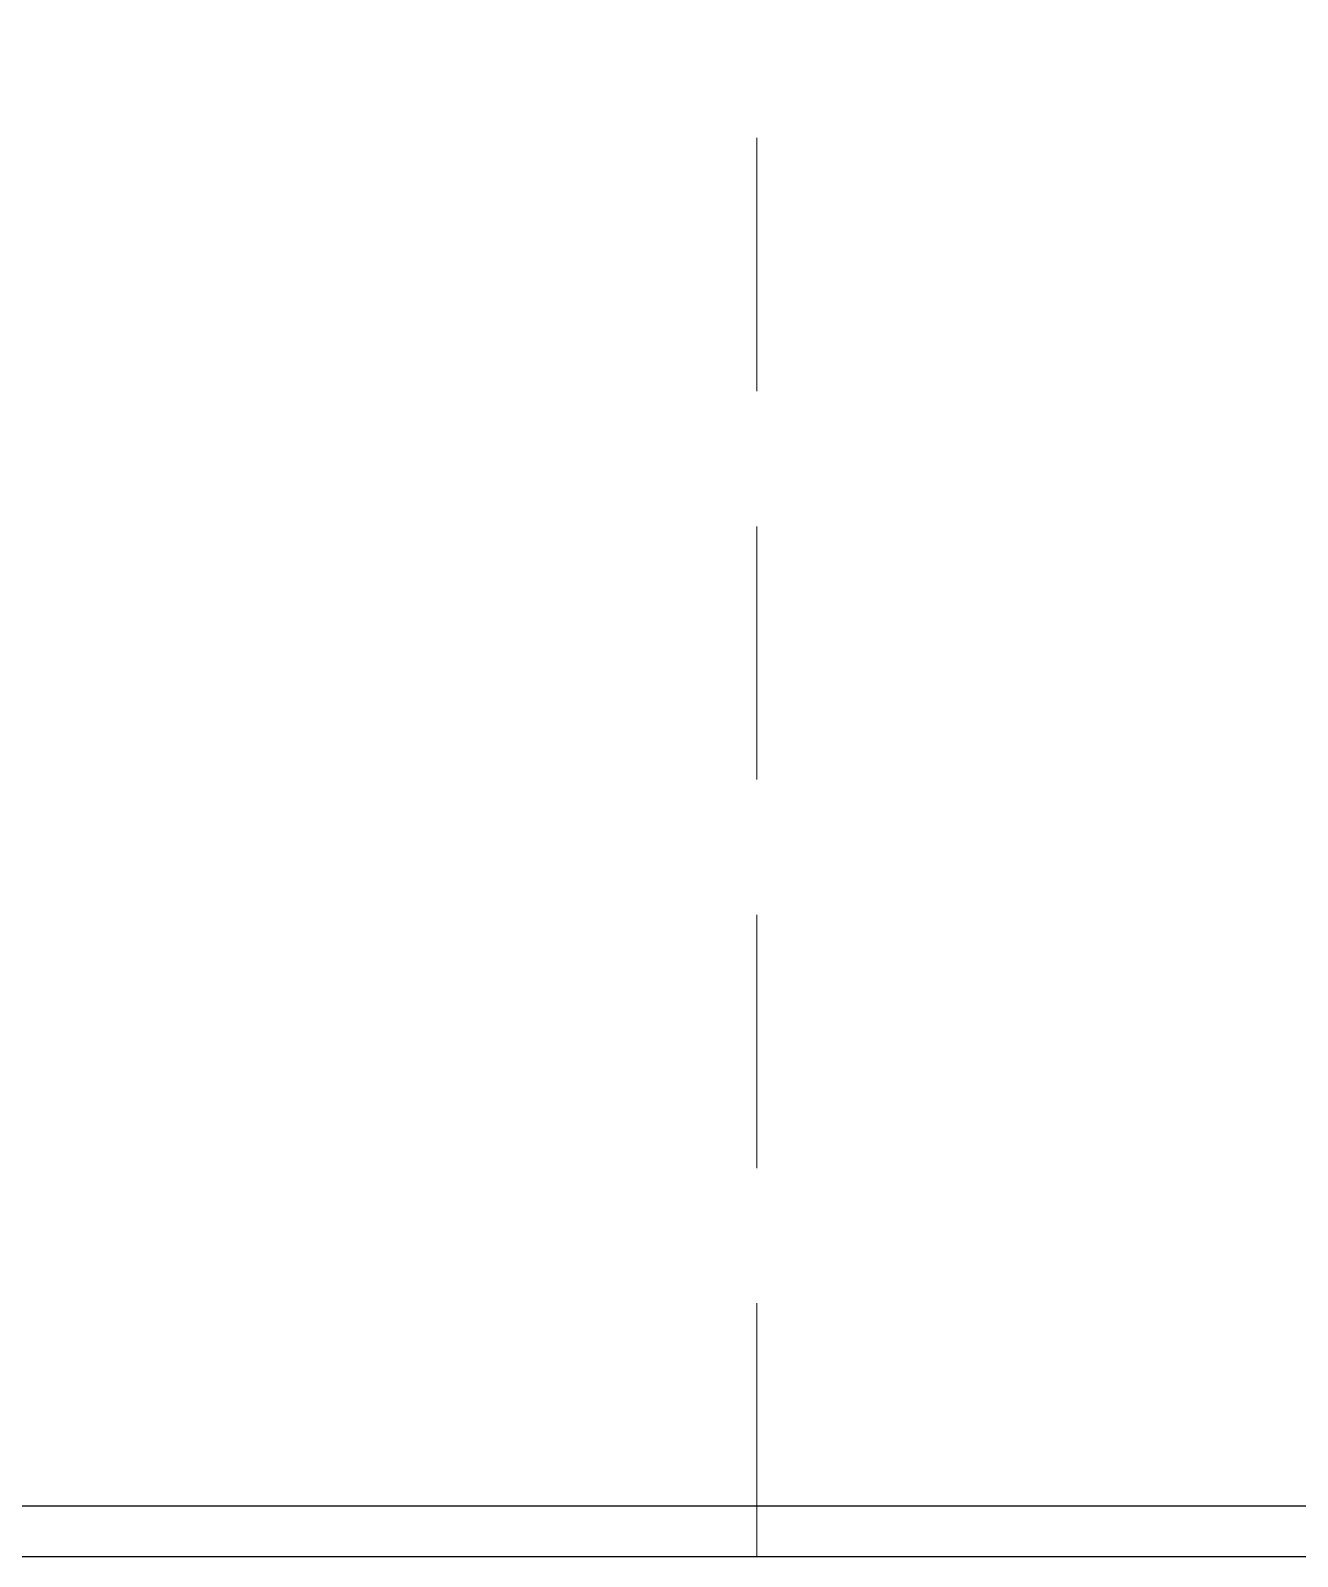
# Paper-space layout '01_三视图' of a CAD drawing. Header units: millimetres. Extents: x 8 to 412, y 8 to 289.
# Drawn here: x 15.5 to 23, y 182.25 to 191.29 of the extents above; entities that cross this region are included whole.
import ezdxf

# ---------------------------------------------------------------- set-up
doc = ezdxf.new("R2010")
doc.units = ezdxf.units.MM
doc.linetypes.add('WP_HIDDEN', pattern=[2.3, 1.5, -0.8])
doc.layers.add('HIDDEN', color=7, linetype='WP_HIDDEN', lineweight=13)
doc.layers.add('VISIBLE', color=7, linetype='CONTINUOUS', lineweight=25)

psp = doc.layouts.new('01_三视图')

# ---------------------------------------------------------------- linework, layer by layer
at = {"layer": 'HIDDEN'}
for points in [[(19.8, 182.25), (19.8, 191.75)], [(26.2, 182.25), (26.1198, 182.25), (25.8831, 182.25), (25.5019, 182.25), (24.9952, 182.25), (24.3884, 182.25), (23.7121, 182.25), (23, 182.25), (22.2879, 182.25), (21.6116, 182.25), (21.0048, 182.25), (20.4981, 182.25), (20.1169, 182.25), (19.8802, 182.25), (19.8, 182.25)], [(19.8, 182.25), (19.8201, 182.25), (19.8802, 182.25), (19.9796, 182.25), (20.1169, 182.25), (20.2905, 182.25), (20.4981, 182.25), (20.7373, 182.25), (21.0048, 182.25), (21.2975, 182.25), (21.6116, 182.25), (21.9431, 182.25), (22.2879, 182.25), (22.6417, 182.25), (23, 182.25)]]:
    psp.add_lwpolyline(points, dxfattribs=at)
at = {"layer": 'VISIBLE'}
for points in [[(10.8, 182.55), (85.2, 182.55)], [(10.8, 182.25), (85.2, 182.25)]]:
    psp.add_lwpolyline(points, dxfattribs=at)

doc.saveas('drawing.dxf')
